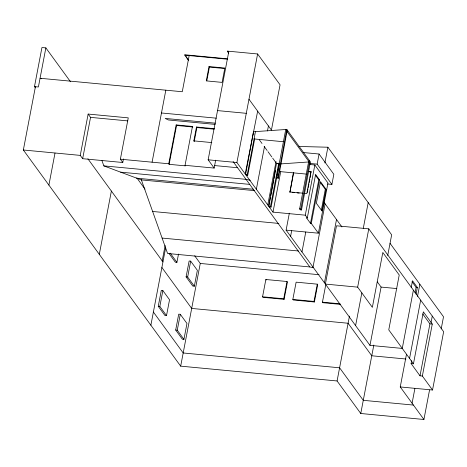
<?xml version="1.0" encoding="UTF-8"?>
<svg xmlns="http://www.w3.org/2000/svg" width="467" height="467" viewBox="0 0 467 467"><rect width="100%" height="100%" fill="white"/><g stroke="black" fill="none" stroke-linecap="round" stroke-linejoin="round"><path stroke-width="0.7" d="M246.086 175.154L247.732 175.306L247.247 174.646L245.607 174.489L253.47 131.747L286.779 129.435L310.374 161.856L301.489 209.975L300.299 209.858L299.616 208.924L308.763 160.987M285.746 129.505L276.604 177.425L277.089 178.09L278.373 178.213L277.888 177.548L286.779 129.435M287.258 130.095L278.373 178.213M309.697 160.922L300.806 209.035L301.489 209.975M271.088 207.091L270.521 206.321L268.642 206.145L276.505 163.397L278.741 163.24L279.301 164.01L271.088 207.091L269.202 206.916M35.334 87.784L34.482 86.617L41.942 47.517L45.859 47.891L70.517 81.766M429.541 390.044L423.925 419.483L360.763 413.499L337.086 380.967L180.676 366.151L23.35 150L35.422 86.704M45.859 47.891L38.399 86.99L34.482 86.617M48.895 185.101L55.001 153.1M80.254 155.388L88.14 114.065L128.262 117.865L120.375 159.189L122.78 162.498L82.659 158.698L80.254 155.388L23.35 150M82.659 158.698L90.545 117.369L88.14 114.065M99.302 254.352L111.374 191.056M122.78 162.498L123.463 158.932M141.507 179.299L141.39 179.918L167.595 253.482L309.802 266.949L313.363 267.725M152.084 162.195L165.826 90.184M188.417 60.36L184.698 54.762L227.721 58.836M189.17 55.579L182.27 91.742L40.063 78.269L41.394 78.765M168.745 163.771L176.158 124.911L192.457 126.458L185.049 165.318L185.446 165.867L169.147 164.326L168.745 163.771L120.375 159.189M169.147 164.326L176.561 125.465L176.158 124.911M162.148 261.117L165.131 245.479M150.876 325.213L165.662 247.697M158.255 306.305L161.29 290.421L162.855 290.567L169.539 299.75L166.509 315.634L164.939 315.488L158.255 306.305L159.825 306.451L166.509 315.634M159.825 306.451L162.855 290.567M196.484 127.001L196.887 127.549L194.237 141.431L193.834 140.876L196.484 127.001L214.452 128.705M209.012 66.547L206.28 80.89L222.105 82.39L224.843 68.048L209.012 66.547L209.414 67.096L206.811 80.756M169.095 253.593L175.358 262.197L176.923 262.349L178.505 254.06M228.567 53.15L227.441 51.113L257.609 53.968L280.06 84.813L271.426 130.083L248.975 99.237M175.685 330.029L178.715 314.151L180.285 314.297L186.969 323.479L183.934 339.363L182.369 339.211L175.685 330.029L177.256 330.181L183.934 339.363M185.049 165.318L214.16 168.073L208.142 159.807L228.777 51.633L227.365 51.498M186.094 276.89L189.129 261.006L190.694 261.152L197.378 270.335L194.348 286.218L192.778 286.073L186.094 276.89L187.664 277.036L194.348 286.218M177.256 330.181L180.285 314.297M187.664 277.036L190.694 261.152M214.16 168.073L215.661 160.193M180.676 366.151L200.267 263.452L194.698 255.799M289.342 213.174L286.108 230.138L318.395 233.196L311.273 223.413L310.491 223.337L306.515 217.885L307.304 217.955L305.278 215.176L272.997 212.117L236.903 162.534L257.609 53.968M247.247 174.646L255.461 131.606M247.732 175.306L254.731 138.617M256.354 189.258L264.491 146.585M267.48 130.941L268.426 125.962M267.766 204.931L276.038 161.553M268.939 205.649L270.574 197.08M270.848 195.655L273.843 179.947M274.117 178.517L275.454 170.443M270.521 206.321L278.741 163.24M272.997 212.117L280.679 171.833M262.559 296.779L265.851 279.505L287.012 281.508L287.415 282.062L284.117 299.329L262.962 297.327L262.559 296.779L283.714 298.781L284.117 299.329M293.708 172.446L289.931 192.223L293.369 172.872M290.602 236.308L291.688 230.622M283.714 298.781L287.012 281.508M308.144 171.395L310.993 171.663L306.813 193.566L303.97 193.291M307.286 192.427L307.957 188.896M308.226 187.483L308.903 183.951M309.172 182.539L309.843 179.007M310.117 177.594L310.993 171.663M305.278 215.176L314.851 164.997L309.831 164.518M327.565 184.004L331.903 184.412L317.146 164.139L319.072 154.022L303.171 152.516M307.304 217.955L315.599 174.471L319.568 179.923L311.273 223.413M292.832 299.435L296.125 282.161L317.286 284.164L317.688 284.718L314.39 301.986L293.235 299.983L292.832 299.435L313.987 301.437L314.39 301.986M301.968 251.929L305.768 232.011M310.491 223.337L318.786 179.853L315.213 174.944M324.892 162.948L327.892 147.222L298.909 146.469M321.319 210.197L325.306 189.304L320.093 182.142M326.089 189.38L321.973 210.967L316.357 203.256L320.473 181.663L326.089 189.38L325.306 189.304M318.395 233.196L327.962 183.011L314.851 164.997M313.03 267.124L325.102 203.828M331.903 184.412L333.829 174.302L319.072 154.022M313.987 301.437L317.286 284.164M324.431 282.792L336.509 219.496M340.472 304.367L322.843 302.698L322.44 302.143L325.738 284.876M363.285 228.328L368.194 202.596M337.086 380.967L349.462 316.106M357.658 287.141L368.778 228.848L336.491 225.794L325.371 284.082L357.658 287.141L372.357 307.339L382.823 252.472L399.227 275.01L388.76 329.871L413.458 363.799L411.106 363.577L411.649 360.734M355.603 325.616L361.837 292.914M413.383 290.135L402.262 348.423L369.981 345.364L381.095 287.077L377.307 281.864M387.715 255.49L391.655 234.825L327.892 147.222M360.763 413.499L373.816 345.066M411.193 287.555L412.489 280.749L417.358 287.438L416.056 294.239M415.064 292.762L416.103 287.316L412.046 281.747M423.925 419.483L400.248 386.95L406.483 354.249M417.516 296.428L419.839 284.251M409.553 358.44L420.674 300.147M413.458 363.799L423.371 311.833L432.273 324.063L422.361 376.034L432.53 390.009L400.248 386.95M412.087 403.214L414.877 388.579M422.361 376.034L420.008 375.812L429.92 323.841L422.717 313.941M431.076 322.417L432.279 316.095M441.198 328.92L443.516 316.778L390.038 243.307M432.53 390.009L443.65 331.716L368.778 228.848M245.204 173.934L257.661 111.169M278.904 163.462L276.668 163.619L272.664 158.12M280.737 163.911L308.722 161.973M184.623 55.147L227.587 59.216M209.414 67.096L224.522 68.526M217.529 110.591L246.29 113.318M161.477 112.979L216.332 118.18M215.497 123.189L165.184 118.425L168.447 119.978L215.17 124.403M90.545 117.369L127.8 120.9M176.561 125.465L192.859 127.006M196.887 127.549L214.137 129.184M254.06 138.944L283.416 141.729M193.834 140.876L211.808 142.581M309.913 163.45L317.146 164.139M208.142 159.807L236.903 162.534M308.343 171.669L311.191 171.944M279.319 171.529L306.393 174.092M214.481 165.546L237.697 167.746M318.786 179.853L319.568 179.923M276.604 177.425L277.888 177.548M101.952 160.613L103.832 165.878L246.033 179.346L250.312 180.274M120.649 172.16L249.792 184.395M289.733 191.943L302.546 193.157M292.068 192.422L294.204 192.626M297.053 192.894L299.184 193.099M136.866 178.225L253.68 189.287M254.573 190.635L141.39 179.918L103.832 165.878M299.616 208.924L300.806 209.035M152.627 211.469L278.875 223.43M162.102 238.071L298.506 250.995M200.267 263.452L319.025 274.701M416.103 287.316L417.358 287.438M381.095 287.077L396.88 288.571M322.44 302.143L340.075 303.813M429.92 323.841L432.273 324.063M405.893 359.012L371.773 355.778L348.096 323.246L191.686 308.43L161.891 267.492M413.371 405.07L363.279 400.324L339.602 367.792L183.192 352.976L153.392 312.038M286.744 131.134L310.345 163.555M227.441 51.113L228.24 52.216M323.835 202.083L341.92 226.939M259.442 139.948L261.999 143.468M264.135 146.399L267.118 150.502M267.97 151.676L271.812 156.947M253.435 133.445L253.92 134.105M411.106 363.577L420.008 375.812M185.959 56.501L188.493 59.974M286.108 230.138L369.981 345.364M233.097 161.57L309.802 266.949M265.851 279.505L266.254 280.054M136.872 177.945L145.021 189.141M170.239 253.167L176.923 262.349M87.884 158.78L162.954 261.917"/></g></svg>
